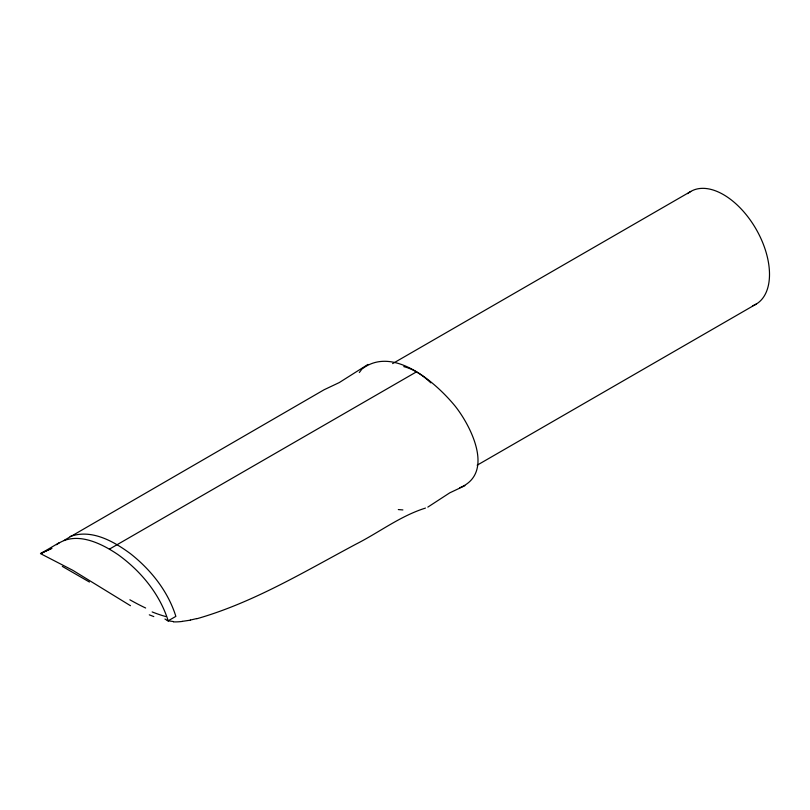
<?xml version="1.0" encoding="UTF-8"?>
<svg xmlns="http://www.w3.org/2000/svg" width="810" height="810" viewBox="0 0 810 810"><rect width="100%" height="100%" fill="white"/><g stroke="black" fill="none" stroke-linecap="round" stroke-linejoin="round"><path stroke-width="1.21" d="M42.596 553.098L40.5 553.615L72.768 570.291L130.471 605.708M359.336 372.519L361.25 369.988M361.888 369.137C392.982 344.868 435.8 382.533 455.139 406.114C471.197 426.333 494.91 473.334 459.847 487.721M56.589 544.705C75.745 530.53 101.22 543.156 118.341 554.85C140.91 571.202 159.762 593.973 168.176 620.814L173.381 621.543M64.263 540.27L324.101 389.752L339.289 382.563L367.963 364.429M427.822 507.111L449.712 492.865L464.899 485.686M392.617 363.599L690.717 191.494M109.421 549.129L416.431 371.881M477.161 465.193L756.175 304.104M59.332 542.629L41.371 553.2L51.931 548.289L40.54 553.463M70.116 536.514C91.459 528.697 113.775 541.353 130.592 553.797C150.984 569.916 168.065 591.33 175.861 616.38L168.085 620.865L164.946 619.042M424.946 508.234L425.452 508.062M424.399 508.427C399.846 516.365 379.019 532.453 356.197 544.037C304.54 571.556 253.52 602.579 196.83 618.749M190.38 620.166L182.422 621.341M153.799 616.582L149.303 614.831M167.265 620.278L168.176 620.814M62.299 566.382L89.424 582.036M403.765 366.616A65.124 37.604 60 0 1 430.829 382.857M687.69 193.641A65.124 37.604 60 0 1 756.013 228.997A65.124 37.604 60 0 1 752.47 305.846M398.307 509.571A58.573 4.394 1.7 0 1 402.894 509.925M196.79 618.526A243.476 174.585 84.8 0 1 190.36 620.025M182.442 621.412A106.829 76.697 79.1 0 1 173.411 621.878M165.868 616.582A107.872 47 38.4 0 1 152.159 611.935M145.648 608.016A77.264 20.837 32.9 0 1 129.883 599.795"/></g></svg>
